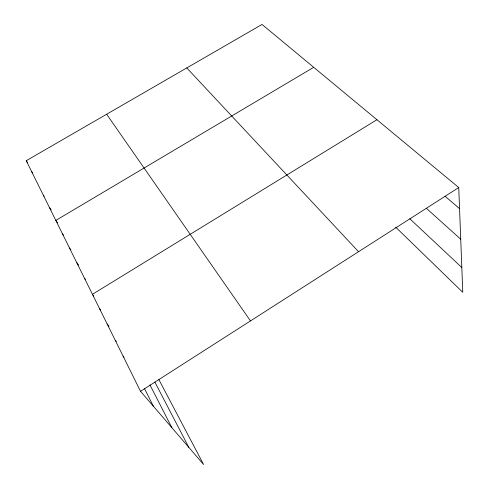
<?xml version="1.0" encoding="UTF-8"?>
<svg xmlns="http://www.w3.org/2000/svg" width="489" height="489" viewBox="0 0 489 489"><rect width="100%" height="100%" fill="white"/><g stroke="black" fill="none" stroke-linecap="round" stroke-linejoin="round"><path stroke-width="0.73" d="M140.532 391.322L458.743 187.544L262.025 24.45L26.229 160.71L140.532 391.322L203.62 464.55L158.858 379.543M92.445 294.311L376.933 119.719M313.712 67.305L55.825 220.429L57.641 222.837M444.978 196.15L459.556 208.656M426.322 208.277L460.73 239.213M409.751 218.693L461.818 267.501M395.595 227.085L462.771 292.3L458.743 187.544M186.78 67.928L358.559 251.701M123.081 356.12L124.041 357.27M115.404 340.246L116.364 341.414M107.115 323.901L109.035 326.273M99.628 308.803L100.551 309.959M92.91 294.898L93.833 296.065M84.444 278.168L85.367 279.347M76.804 262.752L78.637 265.13M69.499 248.021L70.874 249.812M62.519 233.925L63.423 235.13M49.413 207.495L51.217 209.909M43.264 195.087L44.157 196.291M31.681 171.718L32.567 172.929M26.229 160.71L27.543 162.525M106.651 114.237L250.478 320.912M154.879 382.068L188.827 447.38M149.952 384.886L171.847 427.673M144.499 388.559L153.375 406.225"/></g></svg>
